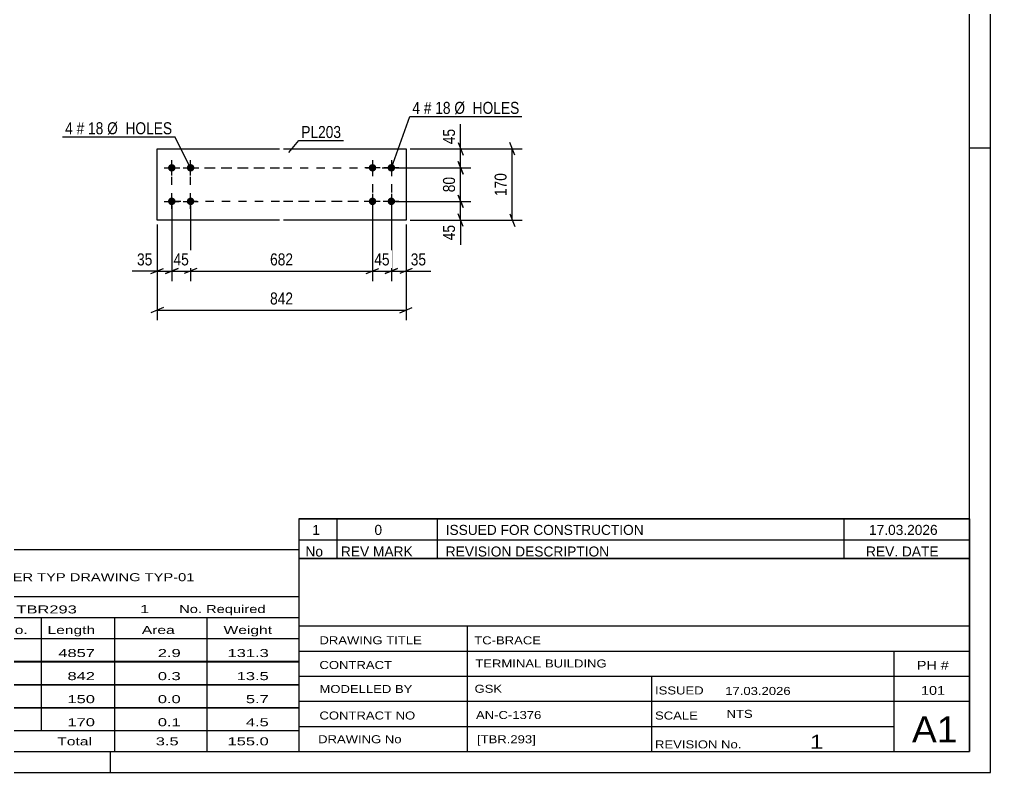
# Model space of a CAD drawing. Header units: millimetres. Extents: x 0 to 594, y 0 to 420.
# Drawn here: x 362.3 to 594, y 0 to 179.7 of the extents above; entities that cross this region are included whole.
import ezdxf

# ---------------------------------------------------------------- set-up
doc = ezdxf.new("R2010")
doc.units = ezdxf.units.MM
doc.linetypes.add('DXK_LINE_DOT2', pattern=[3.9198, 1.9599, -1.9599])
doc.styles.add('Arial Narrow', font='ARIALN.TTF', dxfattribs={"height": 0.2})

# ---------------------------------------------------------------- blocks, each defined once
blk = doc.blocks.new('Unknown-580609029-1130')
at = {"color": 5, "linetype": 'Continuous'}
for p, q in [((594, 0), (594, 420)), ((589, 5), (589, 415)), ((594, 149), (589, 149)), ((5, 5), (589, 5)), ((384, 0), (384, 5)), ((0, 0), (594, 0))]:
    blk.add_line(p, q, dxfattribs=at)
blk = doc.blocks.new('Part-580609029-4634 - 4633')
at = {"color": 2, "linetype": 'Continuous'}
for p, q in [((395.14, 148.78), (424.34, 148.78)), ((395.14, 131.78), (395.14, 148.78)), ((425.34, 148.78), (454.54, 148.78)), ((454.54, 148.78), (454.54, 131.78)), ((424.34, 131.78), (395.14, 131.78)), ((454.54, 131.78), (425.34, 131.78))]:
    blk.add_line(p, q, dxfattribs=at)
blk = doc.blocks.new('Bolt-580609029-4635 - 4633')
at = {"linetype": 'Continuous'}
for points in [[(446.54, 143.38, -1), (446.54, 145.18, -1)], [(451.04, 143.38, -1), (451.04, 145.18, -1)], [(446.54, 135.38, -1), (446.54, 137.18, -1)], [(451.04, 135.38, -1), (451.04, 137.18, -1)]]:
    blk.add_hatch(color=1, dxfattribs=at).paths.add_polyline_path(points)
at = {"color": 1, "linetype": 'Continuous'}
for p, q in [((446.54, 146.08), (446.54, 142.48)), ((451.04, 146.08), (451.04, 142.48)), ((448.34, 144.28), (444.74, 144.28)), ((452.84, 144.28), (449.24, 144.28)), ((446.54, 138.08), (446.54, 134.48)), ((451.04, 138.08), (451.04, 134.48)), ((448.34, 136.28), (444.74, 136.28)), ((452.84, 136.28), (449.24, 136.28))]:
    blk.add_line(p, q, dxfattribs=at)
blk = doc.blocks.new('Bolt-580609029-4636 - 4633')
at = {"linetype": 'Continuous'}
for points in [[(398.64, 145.18, -1), (398.64, 143.38, -1)], [(403.14, 145.18, -1), (403.14, 143.38, -1)], [(398.64, 137.18, -1), (398.64, 135.38, -1)], [(403.14, 137.18, -1), (403.14, 135.38, -1)]]:
    blk.add_hatch(color=1, dxfattribs=at).paths.add_polyline_path(points)
at = {"color": 1, "linetype": 'Continuous'}
for p, q in [((398.64, 142.48), (398.64, 146.08)), ((403.14, 142.48), (403.14, 146.08)), ((396.84, 144.28), (400.44, 144.28)), ((401.34, 144.28), (404.94, 144.28)), ((398.64, 134.48), (398.64, 138.08)), ((403.14, 134.48), (403.14, 138.08)), ((396.84, 136.28), (400.44, 136.28)), ((401.34, 136.28), (404.94, 136.28))]:
    blk.add_line(p, q, dxfattribs=at)
blk = doc.blocks.new('Rectangle-580609029-4809 - 4633')
at = {"color": 1, "linetype": 'DXK_LINE_DOT2'}
for p, q in [((398.64, 144.28), (424.34, 144.28)), ((398.64, 136.28), (398.64, 144.28)), ((425.34, 144.28), (451.04, 144.28)), ((451.04, 144.28), (451.04, 136.28)), ((424.34, 136.28), (398.64, 136.28)), ((451.04, 136.28), (425.34, 136.28))]:
    blk.add_line(p, q, dxfattribs=at)
blk = doc.blocks.new('Rectangle-580609029-4819 - 4633')
at = {"color": 1, "linetype": 'DXK_LINE_DOT2'}
for p, q in [((403.14, 144.28), (424.34, 144.28)), ((403.14, 136.28), (403.14, 144.28)), ((425.34, 144.28), (446.54, 144.28)), ((446.54, 144.28), (446.54, 136.28)), ((424.34, 136.28), (403.14, 136.28)), ((446.54, 136.28), (425.34, 136.28))]:
    blk.add_line(p, q, dxfattribs=at)
blk = doc.blocks.new('StraightDimension-580609029-4681 - 4633')
at = {"color": 7, "linetype": 'Continuous'}
for p, q in [((455.54, 148.78), (482.28, 148.78)), ((480.48, 147.28), (479.28, 150.28)), ((479.88, 131.78), (479.88, 148.78)), ((479.28, 133.28), (480.48, 130.28)), ((455.54, 131.78), (482.28, 131.78))]:
    blk.add_line(p, q, dxfattribs=at)
at = {"color": 0}
blk.add_wipeout([(479.13, 143.62), (474.93, 143.62), (474.93, 136.93), (479.13, 136.93)], dxfattribs=at)
at = {"color": 3, "style": 'Arial Narrow'}
blk.add_text('170', height=2.863, rotation=90.0002, dxfattribs=at).set_placement((478.53, 137.53))
blk = doc.blocks.new('StraightDimension-580609029-4641 - 4633')
at = {"color": 7, "linetype": 'Continuous'}
for p, q in [((451.04, 135.28), (451.04, 117.25)), ((454.54, 130.78), (454.54, 117.25)), ((449.54, 119.05), (452.54, 120.25)), ((451.04, 119.65), (454.54, 119.65)), ((456.04, 120.25), (453.04, 119.05))]:
    blk.add_line(p, q, dxfattribs=at)
at = {"color": 0}
blk.add_wipeout([(459.92, 120.4), (459.92, 124.6), (455.06, 124.6), (455.06, 120.4)], dxfattribs=at)
at = {"color": 7, "linetype": 'Continuous'}
blk.add_line((454.54, 119.65), (460.45, 119.65), dxfattribs=at)
blk.add_line((454.54, 119.65), (460.45, 119.65), dxfattribs=at)
at = {"color": 3, "style": 'Arial Narrow'}
blk.add_text('35', height=2.863, dxfattribs=at).set_placement((455.66, 121))
blk = doc.blocks.new('StraightDimension-580609029-4642 - 4633')
at = {"color": 7, "linetype": 'Continuous'}
for p, q in [((446.54, 135.28), (446.54, 117.25)), ((451.04, 135.28), (451.04, 117.25)), ((445.04, 119.05), (448.04, 120.25)), ((446.54, 119.65), (451.04, 119.65)), ((452.54, 120.25), (449.54, 119.05))]:
    blk.add_line(p, q, dxfattribs=at)
at = {"color": 0}
blk.add_wipeout([(451.22, 120.4), (451.22, 124.6), (446.36, 124.6), (446.36, 120.4)], dxfattribs=at)
at = {"color": 3, "style": 'Arial Narrow'}
blk.add_text('45', height=2.863, dxfattribs=at).set_placement((446.96, 121))
blk = doc.blocks.new('StraightDimension-580609029-4643 - 4633')
at = {"color": 7, "linetype": 'Continuous'}
for p, q in [((403.14, 135.28), (403.14, 117.25)), ((446.54, 135.28), (446.54, 117.25)), ((404.64, 120.25), (401.64, 119.05)), ((403.14, 119.65), (446.54, 119.65)), ((445.04, 119.05), (448.04, 120.25))]:
    blk.add_line(p, q, dxfattribs=at)
at = {"color": 0}
blk.add_wipeout([(428.18, 120.4), (428.18, 124.6), (421.5, 124.6), (421.5, 120.4)], dxfattribs=at)
at = {"color": 3, "style": 'Arial Narrow'}
blk.add_text('682', height=2.863, dxfattribs=at).set_placement((422.1, 121))
blk = doc.blocks.new('StraightDimension-580609029-4644 - 4633')
at = {"color": 7, "linetype": 'Continuous'}
for p, q in [((398.64, 135.28), (398.64, 117.25)), ((403.14, 135.28), (403.14, 117.25)), ((397.14, 119.05), (400.14, 120.25)), ((398.64, 119.65), (403.14, 119.65)), ((404.64, 120.25), (401.64, 119.05))]:
    blk.add_line(p, q, dxfattribs=at)
at = {"color": 0}
blk.add_wipeout([(403.32, 120.4), (403.32, 124.6), (398.46, 124.6), (398.46, 120.4)], dxfattribs=at)
at = {"color": 3, "style": 'Arial Narrow'}
blk.add_text('45', height=2.863, dxfattribs=at).set_placement((399.06, 121))
blk = doc.blocks.new('StraightDimension-580609029-4645 - 4633')
at = {"color": 7, "linetype": 'Continuous'}
for p, q in [((398.64, 135.28), (398.64, 117.25)), ((395.14, 130.78), (395.14, 117.25)), ((393.64, 119.05), (396.64, 120.25)), ((395.14, 119.65), (398.64, 119.65)), ((400.14, 120.25), (397.14, 119.05))]:
    blk.add_line(p, q, dxfattribs=at)
at = {"color": 0}
blk.add_wipeout([(394.61, 120.4), (394.61, 124.6), (389.76, 124.6), (389.76, 120.4)], dxfattribs=at)
at = {"color": 7, "linetype": 'Continuous'}
blk.add_line((395.14, 119.65), (389.23, 119.65), dxfattribs=at)
blk.add_line((395.14, 119.65), (389.23, 119.65), dxfattribs=at)
at = {"color": 3, "style": 'Arial Narrow'}
blk.add_text('35', height=2.863, dxfattribs=at).set_placement((390.36, 121))
blk = doc.blocks.new('StraightDimension-580609029-4661 - 4633')
at = {"color": 7, "linetype": 'Continuous'}
for p, q in [((395.14, 130.78), (395.14, 107.92)), ((454.54, 130.78), (454.54, 107.92)), ((396.64, 110.92), (393.64, 109.72)), ((395.14, 110.32), (454.54, 110.32)), ((453.04, 109.72), (456.04, 110.92))]:
    blk.add_line(p, q, dxfattribs=at)
at = {"color": 0}
blk.add_wipeout([(428.18, 111.07), (428.18, 115.27), (421.5, 115.27), (421.5, 111.07)], dxfattribs=at)
at = {"color": 3, "style": 'Arial Narrow'}
blk.add_text('842', height=2.863, dxfattribs=at).set_placement((422.1, 111.67))
blk = doc.blocks.new('StraightDimension-580609029-4785 - 4633')
at = {"color": 7, "linetype": 'Continuous'}
for p, q in [((455.54, 148.78), (469.97, 148.78)), ((466.97, 150.28), (468.17, 147.28)), ((467.57, 144.28), (467.57, 148.78)), ((452.04, 144.28), (469.97, 144.28)), ((468.17, 142.78), (466.97, 145.78))]:
    blk.add_line(p, q, dxfattribs=at)
at = {"color": 0}
blk.add_wipeout([(466.82, 154.16), (462.62, 154.16), (462.62, 149.3), (466.82, 149.3)], dxfattribs=at)
at = {"color": 7, "linetype": 'Continuous'}
blk.add_line((467.57, 148.78), (467.57, 154.68), dxfattribs=at)
blk.add_line((467.57, 148.78), (467.57, 154.68), dxfattribs=at)
at = {"color": 3, "style": 'Arial Narrow'}
blk.add_text('45', height=2.863, rotation=90.0002, dxfattribs=at).set_placement((466.22, 149.9))
blk = doc.blocks.new('StraightDimension-580609029-4786 - 4633')
at = {"color": 7, "linetype": 'Continuous'}
for p, q in [((452.04, 144.28), (469.97, 144.28)), ((466.97, 145.78), (468.17, 142.78)), ((467.57, 136.28), (467.57, 144.28)), ((468.17, 134.78), (466.97, 137.78)), ((452.04, 136.28), (469.97, 136.28))]:
    blk.add_line(p, q, dxfattribs=at)
at = {"color": 0}
blk.add_wipeout([(466.82, 142.7), (462.62, 142.7), (462.62, 137.85), (466.82, 137.85)], dxfattribs=at)
at = {"color": 3, "style": 'Arial Narrow'}
blk.add_text('80', height=2.863, rotation=90.0002, dxfattribs=at).set_placement((466.22, 138.45))
blk = doc.blocks.new('StraightDimension-580609029-4787 - 4633')
at = {"color": 7, "linetype": 'Continuous'}
for p, q in [((466.97, 137.78), (468.17, 134.78)), ((452.04, 136.28), (469.97, 136.28)), ((467.57, 131.78), (467.57, 136.28)), ((468.17, 130.28), (466.97, 133.28)), ((455.54, 131.78), (469.97, 131.78))]:
    blk.add_line(p, q, dxfattribs=at)
at = {"color": 0}
blk.add_wipeout([(466.82, 131.25), (462.62, 131.25), (462.62, 126.39), (466.82, 126.39)], dxfattribs=at)
at = {"color": 7, "linetype": 'Continuous'}
blk.add_line((467.57, 131.78), (467.57, 125.87), dxfattribs=at)
blk.add_line((467.57, 131.78), (467.57, 125.87), dxfattribs=at)
at = {"color": 3, "style": 'Arial Narrow'}
blk.add_text('45', height=2.863, rotation=90.0002, dxfattribs=at).set_placement((466.22, 126.99))
blk = doc.blocks.new('Unknown-580609029-5547')
at = {"color": 7, "linetype": 'Continuous'}
for p, q in [((429, 51.05), (429, 5)), ((429, 51.05), (589, 51.05)), ((589, 51), (589, 5)), ((429, 35), (589, 35)), ((469.14, 35), (469.14, 5)), ((429, 29), (589, 29)), ((571, 5.05), (571, 29.05)), ((429, 23), (589, 23)), ((513.14, 23), (513.14, 5)), ((429, 17), (589, 17)), ((429, 11), (571, 11)), ((429, 5), (589, 5))]:
    blk.add_line(p, q, dxfattribs=at)
at = {"color": 7, "style": 'Arial Narrow'}
for s, height, width, p in [('DRAWING TITLE', 1.9089, 1.425378, (433.88, 30.61)), ('TC-BRACE', 1.909, 1.425378, (470.81, 30.59)), ('CONTRACT', 1.909, 1.425378, (433.88, 24.71)), ('TERMINAL BUILDING', 1.9089, 1.425378, (471.06, 25.07)), ('MODELLED BY', 1.9089, 1.425378, (433.88, 18.98)), ('GSK', 1.909, 1.425378, (470.88, 19.04)), ('ISSUED', 1.909, 1.425378, (513.94, 18.64)), ('17.03.2026', 1.909, 1.425378, (530.69, 18.52)), ('CONTRACT NO', 1.9089, 1.425378, (433.88, 12.66)), ('AN-C-1376', 1.909, 1.425378, (471.23, 12.78)), ('SCALE', 1.909, 1.425378, (513.94, 12.65)), ('A1', 6.204, 1.25, (575.24, 7.2)), ('DRAWING No', 1.909, 1.425378, (433.56, 7)), ('[TBR.293]', 1.909, 1.425378, (471.46, 6.99)), ('REVISION No.', 1.9089, 1.425378, (513.94, 5.77)), ('1', 3.34, 1.5, (550.91, 5.68))]:
    blk.add_text(s, height=height, dxfattribs=dict(at, width=width)).set_placement(p)
at = {"color": 7, "linetype": 'Continuous', "style": 'Arial Narrow'}
for s, height, width, p in [('PH #', 2.1, 1.42538, (576.4, 24.55)), ('101', 2.1, 1.42538, (577.41, 18.55)), ('NTS', 1.909, 1.425378, (531, 13.05))]:
    blk.add_text(s, height=height, dxfattribs=dict(at, width=width)).set_placement(p)
blk = doc.blocks.new('Unknown-580609029-5548')
at = {"color": 7, "linetype": 'Continuous'}
for p, q in [((429, 60.55), (589, 60.55)), ((589, 60.55), (429, 60.55)), ((429, 60.55), (429, 55.55)), ((438, 60.55), (438, 55.55)), ((462, 60.55), (462, 55.55)), ((559, 60.55), (559, 55.55)), ((589, 60.55), (589, 55.55)), ((429, 55.55), (589, 55.55)), ((429, 55.55), (429, 51.05)), ((429, 55.55), (589, 55.55)), ((438, 55.55), (438, 51.05)), ((462, 55.55), (462, 51.05)), ((559, 55.55), (559, 51.05)), ((589, 55.55), (589, 51.05)), ((589, 51.05), (429, 51.05))]:
    blk.add_line(p, q, dxfattribs=at)
at = {"color": 7, "linetype": 'Continuous', "style": 'Arial Narrow'}
for s, height, width, p in [('1', 2.39, 1.196471, (432.16, 56.7)), ('0', 2.39, 1.196471, (447, 56.7)), ('ISSUED FOR CONSTRUCTION', 2.3861, 1.196471, (464, 56.7)), ('17.03.2026', 2.386, 1.196471, (565, 56.7)), ('No', 2.386, 1.2, (430.54, 51.55)), ('REV MARK', 2.386, 1.2, (439, 51.55)), ('REVISION DESCRIPTION', 2.3861, 1.2, (464, 51.55)), ('REV. DATE', 2.386, 1.2, (564.28, 51.55))]:
    blk.add_text(s, height=height, dxfattribs=dict(at, width=width)).set_placement(p)
blk = doc.blocks.new('Unknown-580609029-5549')
at = {"color": 7, "linetype": 'Continuous'}
for p, q in [((269, 53.25), (429, 53.25)), ((269, 42), (269, 53.25)), ((429, 53.25), (429, 42)), ((269, 42), (429, 42)), ((269, 42), (269, 37)), ((429, 42), (429, 37)), ((269, 37), (429, 37)), ((269, 37), (269, 32)), ((293, 37), (293, 32)), ((328.5, 37), (328.5, 32)), ((354.5, 37), (354.5, 32)), ((367.5, 37), (367.5, 32)), ((385, 37), (385, 32)), ((407, 37), (407, 32)), ((429, 37), (429, 32)), ((269, 32), (429, 32)), ((269, 31.95), (269, 26.55)), ((269, 31.95), (429, 31.95)), ((293, 32), (293, 26.5)), ((328.5, 32), (328.5, 26.5)), ((354.5, 32), (354.5, 26.5)), ((367.5, 32), (367.5, 26.5)), ((385, 32), (385, 26.5)), ((407, 32), (407, 26.5)), ((429, 31.95), (429, 26.55)), ((269, 26.55), (429, 26.55)), ((269, 26.45), (269, 21.05)), ((269, 26.45), (429, 26.45)), ((293, 26.5), (293, 21)), ((328.5, 26.5), (328.5, 21)), ((354.5, 26.5), (354.5, 21)), ((367.5, 26.5), (367.5, 21)), ((385, 26.5), (385, 21)), ((407, 26.5), (407, 21)), ((429, 26.45), (429, 21.05)), ((269, 21.05), (429, 21.05)), ((269, 20.95), (269, 15.55)), ((269, 20.95), (429, 20.95)), ((293, 21), (293, 15.5)), ((328.5, 21), (328.5, 15.5)), ((354.5, 21), (354.5, 15.5)), ((367.5, 21), (367.5, 15.5)), ((385, 21), (385, 15.5)), ((407, 21), (407, 15.5)), ((429, 20.95), (429, 15.55)), ((269, 15.55), (429, 15.55)), ((269, 15.45), (269, 10.05)), ((269, 15.45), (429, 15.45)), ((293, 15.5), (293, 10)), ((328.5, 15.5), (328.5, 10)), ((354.5, 15.5), (354.5, 10)), ((367.5, 15.5), (367.5, 10)), ((385, 15.5), (385, 10)), ((407, 15.5), (407, 10)), ((429, 15.45), (429, 10.05)), ((269, 10.05), (429, 10.05)), ((269, 10), (429, 10)), ((269, 10), (269, 5)), ((385, 10), (385, 5)), ((407, 10), (407, 5)), ((429, 10), (429, 5)), ((269, 5), (429, 5))]:
    blk.add_line(p, q, dxfattribs=at)
at = {"color": 7, "style": 'Arial Narrow'}
for s, height, width, p in [('GENERAL NOTES & WELD DETAILS :', 2.8633, 1.4, (270.15, 45.56)), ('REFER TYP DRAWING TYP-01', 1.9089, 1.6, (353.7, 45.66)), ("MATERIAL LIST FOR ASSEMBLY MK'D", 1.9089, 1.6, (270.15, 38.06)), ('TBR293', 1.909, 1.794707, (361.59, 37.97)), ('1', 1.91, 1.794707, (391.08, 38.06)), ('No. Required', 1.9089, 1.6, (400.41, 38.06)), ('Mark', 1.909, 1.7, (270.34, 33)), ('Profile', 1.909, 1.7, (303.41, 33)), ('Material', 1.909, 1.7, (333.54, 33.06)), ('No.', 1.909, 1.7, (358.5, 33.06)), ('Length', 1.909, 1.7, (369, 33.06)), ('Area', 1.909, 1.7, (391.5, 33.06)), ('Weight', 1.909, 1.7, (411, 33.06))]:
    blk.add_text(s, height=height, dxfattribs=dict(at, width=width)).set_placement(p)
at = {"color": 7, "linetype": 'Continuous', "style": 'Arial Narrow'}
for s, height, width, p in [('TBR293', 1.909, 1.794707, (270.5, 27.56)), ('SHS150*6', 1.909, 1.794707, (295, 27.56)), ('E350', 1.909, 1.794707, (334.74, 27.56)), ('1', 1.91, 1.794707, (358.86, 27.56)), ('4857', 1.909, 1.794707, (371.58, 27.56)), ('2.9', 1.909, 1.794707, (395.32, 27.56)), ('131.3', 1.909, 1.794707, (411.96, 27.56)), ('PL203', 1.909, 1.794707, (270.5, 22.06)), ('PL12*170', 1.909, 1.794707, (295, 22.06)), ('E350', 1.909, 1.794707, (334.74, 22.06)), ('1', 1.91, 1.794707, (358.86, 22.06)), ('842', 1.909, 1.794707, (373.77, 22.06)), ('0.3', 1.909, 1.794707, (395.32, 22.06)), ('13.5', 1.909, 1.794707, (414.14, 22.06)), ('PL40', 1.909, 1.794707, (270.5, 16.56)), ('PL10*120', 1.909, 1.794707, (295, 16.56)), ('E350', 1.909, 1.794707, (334.74, 16.56)), ('4', 1.91, 1.794707, (358.86, 16.56)), ('150', 1.909, 1.794707, (373.77, 16.56)), ('0.0', 1.909, 1.794707, (395.32, 16.56)), ('5.7', 1.909, 1.794707, (416.33, 16.56)), ('PL98', 1.909, 1.794707, (270.5, 11.06)), ('PL10*170', 1.909, 1.794707, (295, 11.06)), ('E350', 1.909, 1.794707, (334.74, 11.06)), ('2', 1.91, 1.794707, (358.86, 11.06)), ('170', 1.909, 1.794707, (373.77, 11.06)), ('0.1', 1.909, 1.794707, (395.32, 11.06)), ('4.5', 1.909, 1.794707, (416.33, 11.06)), ('Total', 1.909, 1.7, (371.33, 6.5)), ('3.5', 1.909, 1.794707, (394.83, 6.5)), ('155.0', 1.909, 1.794707, (411.96, 6.5))]:
    blk.add_text(s, height=height, dxfattribs=dict(at, width=width)).set_placement(p)
blk = doc.blocks.new('Mark-580609029-4684 - 4633')
at = {"color": 0}
blk.add_wipeout([(439.04, 151.39), (439.04, 154.39), (429.54, 154.39), (429.54, 151.39)], dxfattribs=at)
blk.add_wipeout([(439.04, 151.39), (439.04, 154.39), (429.54, 154.39), (429.54, 151.39)], dxfattribs=at)
at = {"color": 30, "linetype": 'Continuous'}
for p, q in [((426.55, 147.92), (428.94, 150.79)), ((428.94, 150.79), (439.64, 150.79))]:
    blk.add_line(p, q, dxfattribs=at)
at = {"color": 3, "style": 'Arial Narrow'}
blk.add_text('PL203', height=2.863, dxfattribs=at).set_placement((429.54, 151.39))
blk = doc.blocks.new('Mark-580609029-4687 - 4633')
at = {"color": 0}
blk.add_wipeout([(457.88, 157.15), (457.88, 160.15), (456.05, 160.15), (456.05, 157.15)], dxfattribs=at)
blk.add_wipeout([(457.88, 157.15), (457.88, 160.15), (456.05, 160.15), (456.05, 157.15)], dxfattribs=at)
at = {"color": 7, "linetype": 'Continuous'}
blk.add_line((451.04, 144.28), (455.45, 156.55), dxfattribs=at)
at = {"color": 0}
blk.add_wipeout([(460.6, 157.15), (460.6, 160.15), (458.78, 160.15), (458.78, 157.15)], dxfattribs=at)
blk.add_wipeout([(460.6, 157.15), (460.6, 160.15), (458.78, 160.15), (458.78, 157.15)], dxfattribs=at)
at = {"color": 3, "style": 'Arial Narrow'}
blk.add_text('4', height=2.86, dxfattribs=at).set_placement((456.05, 157.15))
at = {"color": 0}
blk.add_wipeout([(465.16, 157.15), (465.16, 160.15), (461.5, 160.15), (461.5, 157.15)], dxfattribs=at)
blk.add_wipeout([(465.16, 157.15), (465.16, 160.15), (461.5, 160.15), (461.5, 157.15)], dxfattribs=at)
at = {"color": 3, "style": 'Arial Narrow'}
blk.add_text('#', height=2.86, dxfattribs=at).set_placement((458.78, 157.15))
at = {"color": 0}
blk.add_wipeout([(481.59, 157.15), (481.59, 160.15), (466.06, 160.15), (466.06, 157.15)], dxfattribs=at)
blk.add_wipeout([(481.59, 157.15), (481.59, 160.15), (466.06, 160.15), (466.06, 157.15)], dxfattribs=at)
at = {"color": 7, "linetype": 'Continuous'}
blk.add_line((455.45, 156.55), (482.19, 156.55), dxfattribs=at)
at = {"color": 3, "style": 'Arial Narrow'}
for s, p in [('18', (461.5, 157.15)), ('Ø  HOLES', (466.06, 157.15))]:
    blk.add_text(s, height=2.863, dxfattribs=at).set_placement(p)
blk = doc.blocks.new('Mark-580609029-4688 - 4633')
at = {"color": 0}
blk.add_wipeout([(375.04, 152.28), (375.04, 155.28), (373.21, 155.28), (373.21, 152.28)], dxfattribs=at)
blk.add_wipeout([(375.04, 152.28), (375.04, 155.28), (373.21, 155.28), (373.21, 152.28)], dxfattribs=at)
blk.add_wipeout([(377.77, 152.28), (377.77, 155.28), (375.94, 155.28), (375.94, 152.28)], dxfattribs=at)
blk.add_wipeout([(377.77, 152.28), (377.77, 155.28), (375.94, 155.28), (375.94, 152.28)], dxfattribs=at)
at = {"color": 3, "style": 'Arial Narrow'}
blk.add_text('4', height=2.86, dxfattribs=at).set_placement((373.21, 152.28))
at = {"color": 0}
blk.add_wipeout([(382.33, 152.28), (382.33, 155.28), (378.67, 155.28), (378.67, 152.28)], dxfattribs=at)
blk.add_wipeout([(382.33, 152.28), (382.33, 155.28), (378.67, 155.28), (378.67, 152.28)], dxfattribs=at)
at = {"color": 3, "style": 'Arial Narrow'}
blk.add_text('#', height=2.86, dxfattribs=at).set_placement((375.94, 152.28))
at = {"color": 0}
blk.add_wipeout([(398.75, 152.28), (398.75, 155.28), (383.23, 155.28), (383.23, 152.28)], dxfattribs=at)
blk.add_wipeout([(398.75, 152.28), (398.75, 155.28), (383.23, 155.28), (383.23, 152.28)], dxfattribs=at)
at = {"color": 7, "linetype": 'Continuous'}
for p in [(372.61, 151.68), (403.14, 144.28)]:
    blk.add_line(p, (399.35, 151.68), dxfattribs=at)
at = {"color": 3, "style": 'Arial Narrow'}
for s, p in [('Ø  HOLES', (383.23, 152.28)), ('18', (378.67, 152.28))]:
    blk.add_text(s, height=2.863, dxfattribs=at).set_placement(p)

msp = doc.modelspace()

# ---------------------------------------------------------------- block references
for name in ['Unknown-580609029-1130', 'Part-580609029-4634 - 4633', 'Bolt-580609029-4636 - 4633', 'Bolt-580609029-4635 - 4633', 'Rectangle-580609029-4809 - 4633', 'Rectangle-580609029-4819 - 4633', 'Unknown-580609029-5548', 'Unknown-580609029-5549', 'Unknown-580609029-5547']:
    msp.add_blockref(name, (0, 0))

# ---------------------------------------------------------------- next in the draw order: block references
for name in ['Mark-580609029-4688 - 4633', 'Mark-580609029-4684 - 4633', 'StraightDimension-580609029-4681 - 4633']:
    msp.add_blockref(name, (0, 0))

# ---------------------------------------------------------------- next in the draw order: block references
for name in ['StraightDimension-580609029-4785 - 4633', 'StraightDimension-580609029-4641 - 4633']:
    msp.add_blockref(name, (0, 0))

# ---------------------------------------------------------------- next in the draw order: block references
msp.add_blockref('StraightDimension-580609029-4642 - 4633', (0, 0))

# ---------------------------------------------------------------- next in the draw order: block references
for name in ['StraightDimension-580609029-4786 - 4633', 'StraightDimension-580609029-4643 - 4633']:
    msp.add_blockref(name, (0, 0))

# ---------------------------------------------------------------- next in the draw order: block references
for name in ['Mark-580609029-4687 - 4633', 'StraightDimension-580609029-4644 - 4633']:
    msp.add_blockref(name, (0, 0))

# ---------------------------------------------------------------- next in the draw order: block references
msp.add_blockref('StraightDimension-580609029-4645 - 4633', (0, 0))

# ---------------------------------------------------------------- next in the draw order: block references
msp.add_blockref('StraightDimension-580609029-4661 - 4633', (0, 0))

# ---------------------------------------------------------------- next in the draw order: block references
msp.add_blockref('StraightDimension-580609029-4787 - 4633', (0, 0))

doc.saveas('drawing.dxf')
